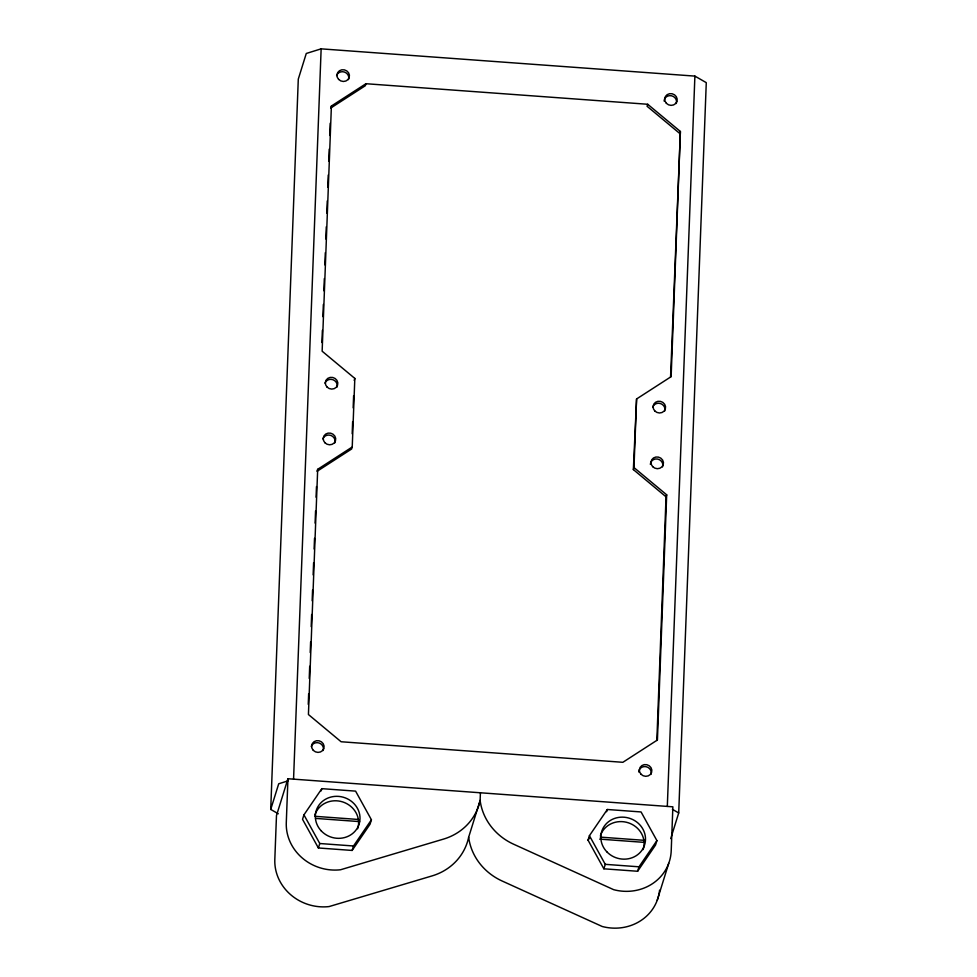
<?xml version="1.0" encoding="UTF-8"?>
<svg xmlns="http://www.w3.org/2000/svg" width="977" height="977" viewBox="0 0 977 977"><rect width="100%" height="100%" fill="white"/><g stroke="black" fill="none" stroke-linecap="round" stroke-linejoin="round"><path stroke-width="1.47" d="M278.311 813.78L270.727 809.42L298.29 79.125L306.277 53.466L321.14 48.85L694.891 76.108L706.273 82.642L678.71 812.949L670.723 838.608M287.946 778.742L276.479 815.551L274.818 859.54A47.006 43.647 17.3 0 0 329.078 906.571L432.066 875.905A57.179 53.1 17.3 0 0 468.655 837.216L480.122 800.407A57.179 53.1 17.3 0 0 513.609 844.201L613.715 889.693A47.006 43.647 17.3 0 0 671.211 850.808L672.872 806.819L287.946 778.742L286.285 822.732A47.006 43.647 17.3 0 0 340.546 869.762L443.521 839.096A57.179 53.1 17.3 0 0 480.122 800.407L480.415 792.787M293.564 779.157L321.14 48.85M308.256 704.356L308.659 693.694M309.233 678.465L309.697 666.277M310.21 652.575L310.613 641.913M311.187 626.672L311.651 614.496M312.164 600.782L312.567 590.12M313.141 574.891L313.605 562.703M314.118 549.001L314.521 538.339M315.095 523.11L315.559 510.922M316.072 497.22L316.475 486.558M321.909 342.548L322.373 330.373M322.898 316.67L323.35 304.482M323.875 290.78L324.327 278.592M324.852 264.889L325.304 252.701M325.829 238.999L326.281 226.811M326.807 213.108L327.258 200.932M327.783 187.218L328.235 175.042M328.76 161.339L329.212 149.151M329.738 135.449L330.189 123.261M331.398 106.029L322.141 351.207L354.822 378.417L352.233 447.002L317.684 469.314L308.427 714.529L341.107 741.751L622.862 762.304L657.423 739.992L666.68 494.814L633.988 467.592L636.577 398.97L671.138 376.658L680.395 131.48L647.702 104.27L365.948 83.717L331.398 106.029L330.763 108.032L365.325 85.72L365.948 83.717M352.184 433.776L352.648 421.575M353.161 407.861L353.625 395.673M656.849 740.468L666.045 496.817L633.365 469.595L636.577 398.97M670.564 377.146L680.395 131.48M667.315 806.416L694.891 76.108M317.684 469.314L317.049 471.317L351.61 449.005L352.233 447.002M354.199 380.432L354.822 378.417M270.727 809.42L278.714 783.774L288.166 780.831M303.932 814.867L302.54 819.324L318.38 847.975L352.123 850.442L370.039 824.246L371.419 819.788L355.591 791.126L321.848 788.659L303.932 814.867L319.772 843.517L318.38 847.975M321.152 790.894L321.848 788.659M352.123 850.442L353.515 845.984L371.419 819.788M647.702 104.27L647.079 106.273L679.772 133.495M633.365 469.595L633.988 467.592M666.045 496.817L666.68 494.814M588.032 840.147L589.424 835.689L607.328 809.493L641.071 811.948L656.91 840.611L655.518 845.068L637.615 871.264L603.871 868.809L588.032 840.147L589.742 837.655M606.644 811.716L607.328 809.493M603.871 868.809L605.264 864.34L589.424 835.689M637.615 871.264L639.007 866.807L656.91 840.611M657.252 900.196L668.72 863.387M314.643 816.283L358.693 819.495M600.269 837.118L644.332 840.33M315.534 818.396L359.597 821.608M599.646 839.121L643.709 842.333M319.772 843.517L353.515 845.984M605.264 864.34L639.007 866.807M672.384 809.322L678.71 812.949M659.573 890.194A47.006 43.647 17.3 0 1 602.247 926.501L502.141 881.01A57.179 53.1 17.3 0 1 468.655 837.216M600.428 835.616A22.471 20.859 17.3 0 1 628.321 822.793A22.471 20.859 17.3 0 1 643.135 849.599M314.936 814.794A22.471 20.859 17.3 0 1 342.829 801.97A22.471 20.859 17.3 0 1 357.643 828.777M664.079 101.046A6.289 5.838 17.3 0 1 671.358 95.746A6.289 5.838 17.3 0 1 676.304 103.464M322.874 438.966A6.289 5.838 17.3 0 1 330.69 435.376A6.289 5.838 17.3 0 1 334.83 442.874M652.734 407.153A6.289 5.838 17.3 0 1 660.537 403.562A6.289 5.838 17.3 0 1 664.69 411.073M638.738 771.977A6.289 5.838 17.3 0 1 646.029 766.676A6.289 5.838 17.3 0 1 650.975 774.395M311.26 746.575A6.289 5.838 17.3 0 1 319.076 742.984A6.289 5.838 17.3 0 1 323.216 750.483M336.589 75.632A6.289 5.838 17.3 0 1 344.405 72.042A6.289 5.838 17.3 0 1 348.545 79.552M650.352 464.368A6.289 5.838 17.3 0 1 657.643 459.068A6.289 5.838 17.3 0 1 662.589 466.786M324.975 383.24A6.289 5.838 17.3 0 1 332.791 379.662A6.289 5.838 17.3 0 1 336.931 387.161M606.827 851.81A22.471 20.859 17.3 0 0 644.527 845.142A22.471 20.859 17.3 0 0 618.16 817.493A22.471 20.859 17.3 0 0 606.827 851.81M321.335 830.987A22.471 20.859 17.3 0 0 359.035 824.319A22.471 20.859 17.3 0 0 332.668 796.67A22.471 20.859 17.3 0 0 321.335 830.987M327.002 387.026A6.289 5.838 17.3 0 0 337.566 385.158A6.289 5.838 17.3 0 0 330.177 377.415A6.289 5.838 17.3 0 0 327.002 387.026M654.761 410.926A6.289 5.838 17.3 0 0 665.313 409.058A6.289 5.838 17.3 0 0 657.936 401.327A6.289 5.838 17.3 0 0 654.761 410.926M324.901 442.74A6.289 5.838 17.3 0 0 335.453 440.871A6.289 5.838 17.3 0 0 328.077 433.129A6.289 5.838 17.3 0 0 324.901 442.74M652.66 466.64A6.289 5.838 17.3 0 0 663.212 464.783A6.289 5.838 17.3 0 0 655.823 457.041A6.289 5.838 17.3 0 0 652.66 466.64M666.375 103.318A6.289 5.838 17.3 0 0 676.927 101.449A6.289 5.838 17.3 0 0 669.55 93.707A6.289 5.838 17.3 0 0 666.375 103.318M641.046 774.26A6.289 5.838 17.3 0 0 651.598 772.392A6.289 5.838 17.3 0 0 644.209 764.649A6.289 5.838 17.3 0 0 641.046 774.26M313.287 750.348A6.289 5.838 17.3 0 0 323.839 748.48A6.289 5.838 17.3 0 0 316.463 740.737A6.289 5.838 17.3 0 0 313.287 750.348M338.616 79.406A6.289 5.838 17.3 0 0 349.18 77.549A6.289 5.838 17.3 0 0 341.791 69.807A6.289 5.838 17.3 0 0 338.616 79.406"/></g></svg>
